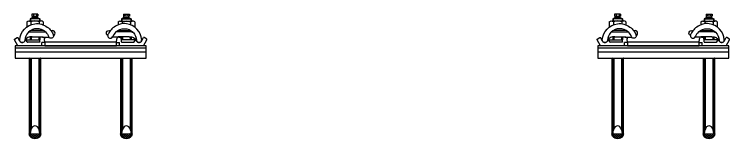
# Model space of a CAD drawing. Header units: metres. Extents: x -1 to 17, y -1 to 366.
# Drawn here: x -0.167 to 1.632, y 94.757 to 95.07 of the extents above; entities that cross this region are included whole.
import ezdxf

# ---------------------------------------------------------------- set-up
doc = ezdxf.new("R2010")
doc.units = ezdxf.units.M

# ---------------------------------------------------------------- blocks, each defined once
blk = doc.blocks.new('SSB_SSB-BEVESTIGING_REPARATIEPLAAT_2-D')
for p, q in [((-0.1215, 0.062), (-0.127, 0.059)), ((-0.103, 0.059), (-0.127, 0.059)), ((-0.1033, 0.059), (-0.127, 0.059)), ((-0.127, 0.059), (-0.127, 0.0532)), ((-0.1263, 0.0594), (-0.1263, 0.0532)), ((-0.1075, 0.07), (-0.1225, 0.07)), ((-0.1225, 0.07), (-0.1225, 0.0655)), ((-0.1225, 0.0655), (-0.1215, 0.065)), ((-0.1215, 0.062), (-0.1215, 0.065)), ((-0.1215, 0.065), (-0.1085, 0.065)), ((-0.1085, 0.062), (-0.1215, 0.062)), ((-0.1188, 0.07), (-0.1188, 0.065)), ((-0.1112, 0.07), (-0.1112, 0.065)), ((-0.1075, 0.0655), (-0.1085, 0.065)), ((-0.1085, 0.062), (-0.1085, 0.065)), ((-0.1085, 0.062), (-0.103, 0.059)), ((-0.1075, 0.07), (-0.1075, 0.0655)), ((-0.1038, 0.0594), (-0.1038, 0.0532)), ((-0.103, 0.059), (-0.103, 0.0532)), ((0.1085, 0.062), (0.103, 0.059)), ((0.103, 0.059), (0.127, 0.059)), ((0.103, 0.059), (0.103, 0.0532)), ((0.1033, 0.059), (0.127, 0.059)), ((0.1037, 0.0594), (0.1037, 0.0532)), ((0.1075, 0.07), (0.1225, 0.07)), ((0.1075, 0.07), (0.1075, 0.0655)), ((0.1075, 0.0655), (0.1085, 0.065)), ((0.1085, 0.062), (0.1085, 0.065)), ((0.1215, 0.065), (0.1085, 0.065)), ((0.1085, 0.062), (0.1215, 0.062)), ((0.1112, 0.07), (0.1112, 0.065)), ((0.1188, 0.07), (0.1188, 0.065)), ((0.1225, 0.0655), (0.1215, 0.065)), ((0.1215, 0.062), (0.1215, 0.065)), ((0.1215, 0.062), (0.127, 0.059)), ((0.1225, 0.07), (0.1225, 0.0655)), ((0.1262, 0.0594), (0.1262, 0.0532)), ((0.127, 0.059), (0.127, 0.0532)), ((1.3438, 0.062), (1.3383, 0.059)), ((1.3623, 0.059), (1.3383, 0.059)), ((1.362, 0.059), (1.3383, 0.059)), ((1.3383, 0.059), (1.3383, 0.0532)), ((1.339, 0.0594), (1.339, 0.0532)), ((1.3578, 0.07), (1.3428, 0.07)), ((1.3428, 0.07), (1.3428, 0.0655)), ((1.3428, 0.0655), (1.3438, 0.065)), ((1.3438, 0.062), (1.3438, 0.065)), ((1.3438, 0.065), (1.3568, 0.065)), ((1.3568, 0.062), (1.3438, 0.062)), ((1.3465, 0.07), (1.3465, 0.065)), ((1.354, 0.07), (1.354, 0.065)), ((1.3578, 0.0655), (1.3568, 0.065)), ((1.3568, 0.062), (1.3568, 0.065)), ((1.3568, 0.062), (1.3623, 0.059)), ((1.3578, 0.07), (1.3578, 0.0655)), ((1.3615, 0.0594), (1.3615, 0.0532)), ((1.3623, 0.059), (1.3623, 0.0532)), ((1.5738, 0.062), (1.5683, 0.059)), ((1.5683, 0.059), (1.5923, 0.059)), ((1.5683, 0.059), (1.5683, 0.0532)), ((1.5686, 0.059), (1.5923, 0.059)), ((1.569, 0.0594), (1.569, 0.0532)), ((1.5728, 0.07), (1.5878, 0.07)), ((1.5728, 0.07), (1.5728, 0.0655)), ((1.5728, 0.0655), (1.5738, 0.065)), ((1.5738, 0.062), (1.5738, 0.065)), ((1.5868, 0.065), (1.5738, 0.065)), ((1.5738, 0.062), (1.5868, 0.062)), ((1.5765, 0.07), (1.5765, 0.065)), ((1.584, 0.07), (1.584, 0.065)), ((1.5878, 0.0655), (1.5868, 0.065)), ((1.5868, 0.062), (1.5868, 0.065)), ((1.5868, 0.062), (1.5923, 0.059)), ((1.5878, 0.07), (1.5878, 0.0655)), ((1.5915, 0.0594), (1.5915, 0.0532)), ((1.5923, 0.059), (1.5923, 0.0532)), ((-0.1358, 0.0514), (-0.133, 0.0529)), ((-0.1358, 0.0514), (-0.1358, 0.0379)), ((-0.0994, 0.0532), (-0.1306, 0.0532)), ((-0.1254, 0.0514), (-0.1254, 0.0438)), ((-0.1046, 0.0514), (-0.1046, 0.0464)), ((-0.0942, 0.0514), (-0.097, 0.0529)), ((-0.0942, 0.0514), (-0.0942, 0.0437)), ((0.0942, 0.0514), (0.097, 0.0529)), ((0.0942, 0.0514), (0.0942, 0.0437)), ((0.0994, 0.0532), (0.1306, 0.0532)), ((0.1046, 0.0514), (0.1046, 0.0464)), ((0.1254, 0.0514), (0.1254, 0.0438)), ((0.1358, 0.0514), (0.133, 0.0529)), ((0.1358, 0.0514), (0.1358, 0.0379)), ((1.3295, 0.0514), (1.3323, 0.0529)), ((1.3295, 0.0514), (1.3295, 0.0379)), ((1.3659, 0.0532), (1.3347, 0.0532)), ((1.3399, 0.0514), (1.3399, 0.0438)), ((1.3607, 0.0514), (1.3607, 0.0464)), ((1.3711, 0.0514), (1.3683, 0.0529)), ((1.3711, 0.0514), (1.3711, 0.0437)), ((1.5595, 0.0514), (1.5623, 0.0529)), ((1.5595, 0.0514), (1.5595, 0.0437)), ((1.5647, 0.0532), (1.5959, 0.0532)), ((1.5699, 0.0514), (1.5699, 0.0464)), ((1.5907, 0.0514), (1.5907, 0.0438)), ((1.6011, 0.0514), (1.5983, 0.0529)), ((1.6011, 0.0514), (1.6011, 0.0379)), ((-0.1281, 0.0256), (-0.0884, 0.0256)), ((-0.094, 0.0297), (-0.1251, 0.0297)), ((-0.0742, 0.0284), (-0.0734, 0.0287)), ((0.0742, 0.0284), (0.0734, 0.0287)), ((0.1281, 0.0256), (0.0884, 0.0256)), ((0.094, 0.0297), (0.1251, 0.0297)), ((1.3372, 0.0256), (1.3769, 0.0256)), ((1.3713, 0.0297), (1.3401, 0.0297)), ((1.3911, 0.0284), (1.3918, 0.0287)), ((1.5395, 0.0284), (1.5387, 0.0287)), ((1.5933, 0.0256), (1.5537, 0.0256)), ((1.5593, 0.0297), (1.5904, 0.0297)), ((-0.1578, -0.009), (-0.1667, 0.0063)), ((-0.1663, 0.0077), (-0.1595, 0.0119)), ((-0.1529, 0.0025), (-0.1581, 0.0115)), ((-0.1408, 0.0025), (-0.1389, 0.0058)), ((-0.1385, 0.006), (-0.1032, 0.006)), ((-0.1346, 0.0005), (-0.1378, 0.006)), ((-0.1037, 0), (-0.1337, 0)), ((-0.127, 0.0137), (-0.127, 0.006)), ((-0.1245, 0.0138), (-0.1245, 0.006)), ((-0.1055, 0.0136), (-0.1055, 0.006)), ((-0.103, 0.0135), (-0.103, 0.006)), ((-0.1027, 0.0009), (-0.1018, 0.0122)), ((-0.0956, 0.013), (-0.1008, 0.013)), ((-0.09, -0.001), (-0.0907, 0.0083)), ((0.09, -0.001), (0.0907, 0.0083)), ((0.0956, 0.013), (0.1008, 0.013)), ((0.1027, 0.0009), (0.1018, 0.0122)), ((0.103, 0.0135), (0.103, 0.006)), ((0.1385, 0.006), (0.1032, 0.006)), ((0.1037, 0), (0.1337, 0)), ((0.1055, 0.0136), (0.1055, 0.006)), ((0.1245, 0.0138), (0.1245, 0.006)), ((0.127, 0.0137), (0.127, 0.006)), ((0.1346, 0.0005), (0.1378, 0.006)), ((0.1408, 0.0025), (0.1389, 0.0058)), ((0.1529, 0.0025), (0.1581, 0.0115)), ((0.1578, -0.009), (0.1667, 0.0063)), ((0.1663, 0.0077), (0.1595, 0.0119)), ((1.3075, -0.009), (1.2986, 0.0063)), ((1.299, 0.0077), (1.3058, 0.0119)), ((1.3124, 0.0025), (1.3072, 0.0115)), ((1.3245, 0.0025), (1.3263, 0.0058)), ((1.3268, 0.006), (1.3621, 0.006)), ((1.3307, 0.0005), (1.3275, 0.006)), ((1.3616, 0), (1.3316, 0)), ((1.3383, 0.0137), (1.3383, 0.006)), ((1.3408, 0.0138), (1.3408, 0.006)), ((1.3598, 0.0136), (1.3598, 0.006)), ((1.3623, 0.0135), (1.3623, 0.006)), ((1.3626, 0.0009), (1.3635, 0.0122)), ((1.3696, 0.013), (1.3645, 0.013)), ((1.3753, -0.001), (1.3746, 0.0083)), ((1.5553, -0.001), (1.556, 0.0083)), ((1.5609, 0.013), (1.5661, 0.013)), ((1.568, 0.0009), (1.5671, 0.0122)), ((1.5683, 0.0135), (1.5683, 0.006)), ((1.6038, 0.006), (1.5685, 0.006)), ((1.569, 0), (1.599, 0)), ((1.5708, 0.0136), (1.5708, 0.006)), ((1.5898, 0.0138), (1.5898, 0.006)), ((1.5923, 0.0137), (1.5923, 0.006)), ((1.5999, 0.0005), (1.603, 0.006)), ((1.6061, 0.0025), (1.6042, 0.0058)), ((1.6182, 0.0025), (1.6234, 0.0115)), ((1.6231, -0.009), (1.6319, 0.0063)), ((1.6316, 0.0077), (1.6248, 0.0119)), ((-0.165, -0.009), (-0.165, -0.04)), ((0.165, -0.009), (-0.165, -0.009)), ((0.165, -0.015), (-0.165, -0.015)), ((-0.0973, -0.009), (-0.0973, -0.001)), ((-0.09, -0.001), (-0.0973, -0.001)), ((0.09, -0.001), (0.0973, -0.001)), ((0.0973, -0.009), (0.0973, -0.001)), ((0.165, -0.04), (0.165, -0.009)), ((1.3003, -0.009), (1.3003, -0.04)), ((1.6303, -0.009), (1.3003, -0.009)), ((1.6303, -0.015), (1.3003, -0.015)), ((1.368, -0.009), (1.368, -0.001)), ((1.3753, -0.001), (1.368, -0.001)), ((1.5553, -0.001), (1.5626, -0.001)), ((1.5626, -0.009), (1.5626, -0.001)), ((1.6303, -0.04), (1.6303, -0.009)), ((0.165, -0.025), (-0.165, -0.025)), ((1.6303, -0.025), (1.3003, -0.025)), ((-0.165, -0.04), (0.165, -0.04)), ((-0.1295, -0.04), (-0.1295, -0.23)), ((-0.1295, -0.0405), (-0.129, -0.04)), ((-0.1295, -0.0461), (-0.127, -0.0436)), ((-0.127, -0.0479), (-0.1295, -0.0454)), ((-0.1295, -0.0518), (-0.127, -0.0493)), ((-0.127, -0.0535), (-0.1295, -0.051)), ((-0.127, -0.0422), (-0.1292, -0.04)), ((-0.127, -0.04), (-0.127, -0.23)), ((-0.1245, -0.04), (-0.1245, -0.2178)), ((-0.1055, -0.04), (-0.1055, -0.2178)), ((-0.103, -0.04), (-0.103, -0.23)), ((-0.103, -0.04), (-0.103, -0.23)), ((-0.103, -0.0422), (-0.1008, -0.04)), ((-0.1005, -0.0461), (-0.103, -0.0436)), ((-0.103, -0.0479), (-0.1005, -0.0454)), ((-0.1005, -0.0518), (-0.103, -0.0493)), ((-0.103, -0.0536), (-0.1005, -0.0511)), ((-0.1005, -0.0404), (-0.1009, -0.04)), ((-0.1005, -0.23), (-0.1005, -0.04)), ((0.1005, -0.04), (0.1005, -0.23)), ((0.1005, -0.0405), (0.101, -0.04)), ((0.1005, -0.0461), (0.103, -0.0436)), ((0.103, -0.0479), (0.1005, -0.0454)), ((0.1005, -0.0518), (0.103, -0.0493)), ((0.103, -0.0535), (0.1005, -0.051)), ((0.103, -0.0422), (0.1008, -0.04)), ((0.103, -0.04), (0.103, -0.23)), ((0.1055, -0.04), (0.1055, -0.2178)), ((0.1245, -0.04), (0.1245, -0.2178)), ((0.127, -0.04), (0.127, -0.23)), ((0.127, -0.04), (0.127, -0.23)), ((0.127, -0.0422), (0.1292, -0.04)), ((0.1295, -0.0461), (0.127, -0.0436)), ((0.127, -0.0479), (0.1295, -0.0454)), ((0.1295, -0.0518), (0.127, -0.0493)), ((0.127, -0.0536), (0.1295, -0.0511)), ((0.1295, -0.0404), (0.1291, -0.04)), ((0.1295, -0.23), (0.1295, -0.04)), ((1.3003, -0.04), (1.6303, -0.04)), ((1.3358, -0.04), (1.3358, -0.23)), ((1.3358, -0.0405), (1.3362, -0.04)), ((1.3358, -0.0461), (1.3383, -0.0436)), ((1.3383, -0.0479), (1.3358, -0.0454)), ((1.3358, -0.0518), (1.3383, -0.0493)), ((1.3383, -0.0535), (1.3358, -0.051)), ((1.3383, -0.0422), (1.3361, -0.04)), ((1.3383, -0.04), (1.3383, -0.23)), ((1.3408, -0.04), (1.3408, -0.2178)), ((1.3598, -0.04), (1.3598, -0.2178)), ((1.3623, -0.04), (1.3623, -0.23)), ((1.3623, -0.04), (1.3623, -0.23)), ((1.3623, -0.0422), (1.3645, -0.04)), ((1.3648, -0.0461), (1.3623, -0.0436)), ((1.3623, -0.0479), (1.3648, -0.0454)), ((1.3648, -0.0518), (1.3623, -0.0493)), ((1.3623, -0.0536), (1.3648, -0.0511)), ((1.3648, -0.0404), (1.3643, -0.04)), ((1.3648, -0.23), (1.3648, -0.04)), ((1.5658, -0.04), (1.5658, -0.23)), ((1.5658, -0.0405), (1.5662, -0.04)), ((1.5658, -0.0461), (1.5683, -0.0436)), ((1.5683, -0.0479), (1.5658, -0.0454)), ((1.5658, -0.0518), (1.5683, -0.0493)), ((1.5683, -0.0535), (1.5658, -0.051)), ((1.5683, -0.0422), (1.5661, -0.04)), ((1.5683, -0.04), (1.5683, -0.23)), ((1.5708, -0.04), (1.5708, -0.2178)), ((1.5898, -0.04), (1.5898, -0.2178)), ((1.5923, -0.04), (1.5923, -0.23)), ((1.5923, -0.04), (1.5923, -0.23)), ((1.5923, -0.0422), (1.5945, -0.04)), ((1.5948, -0.0461), (1.5923, -0.0436)), ((1.5923, -0.0479), (1.5948, -0.0454)), ((1.5948, -0.0518), (1.5923, -0.0493)), ((1.5923, -0.0536), (1.5948, -0.0511)), ((1.5948, -0.0404), (1.5943, -0.04)), ((1.5948, -0.23), (1.5948, -0.04)), ((-0.1295, -0.0574), (-0.127, -0.0549)), ((-0.127, -0.0592), (-0.1295, -0.0567)), ((-0.1295, -0.0631), (-0.127, -0.0606)), ((-0.127, -0.0649), (-0.1295, -0.0624)), ((-0.1295, -0.0687), (-0.127, -0.0662)), ((-0.127, -0.0705), (-0.1295, -0.068)), ((-0.1295, -0.0744), (-0.127, -0.0719)), ((-0.1005, -0.0574), (-0.103, -0.0549)), ((-0.103, -0.0592), (-0.1005, -0.0567)), ((-0.1005, -0.0631), (-0.103, -0.0606)), ((-0.103, -0.0649), (-0.1005, -0.0624)), ((-0.1005, -0.0687), (-0.103, -0.0662)), ((-0.103, -0.0705), (-0.1005, -0.068)), ((-0.1005, -0.0744), (-0.103, -0.0719)), ((0.1005, -0.0574), (0.103, -0.0549)), ((0.103, -0.0592), (0.1005, -0.0567)), ((0.1005, -0.0631), (0.103, -0.0606)), ((0.103, -0.0649), (0.1005, -0.0624)), ((0.1005, -0.0687), (0.103, -0.0662)), ((0.103, -0.0705), (0.1005, -0.068)), ((0.1005, -0.0744), (0.103, -0.0719)), ((0.1295, -0.0574), (0.127, -0.0549)), ((0.127, -0.0592), (0.1295, -0.0567)), ((0.1295, -0.0631), (0.127, -0.0606)), ((0.127, -0.0649), (0.1295, -0.0624)), ((0.1295, -0.0687), (0.127, -0.0662)), ((0.127, -0.0705), (0.1295, -0.068)), ((0.1295, -0.0744), (0.127, -0.0719)), ((1.3358, -0.0574), (1.3383, -0.0549)), ((1.3383, -0.0592), (1.3358, -0.0567)), ((1.3358, -0.0631), (1.3383, -0.0606)), ((1.3383, -0.0649), (1.3358, -0.0624)), ((1.3358, -0.0687), (1.3383, -0.0662)), ((1.3383, -0.0705), (1.3358, -0.068)), ((1.3358, -0.0744), (1.3383, -0.0719)), ((1.3648, -0.0574), (1.3623, -0.0549)), ((1.3623, -0.0592), (1.3648, -0.0567)), ((1.3648, -0.0631), (1.3623, -0.0606)), ((1.3623, -0.0649), (1.3648, -0.0624)), ((1.3648, -0.0687), (1.3623, -0.0662)), ((1.3623, -0.0705), (1.3648, -0.068)), ((1.3648, -0.0744), (1.3623, -0.0719)), ((1.5658, -0.0574), (1.5683, -0.0549)), ((1.5683, -0.0592), (1.5658, -0.0567)), ((1.5658, -0.0631), (1.5683, -0.0606)), ((1.5683, -0.0649), (1.5658, -0.0624)), ((1.5658, -0.0687), (1.5683, -0.0662)), ((1.5683, -0.0705), (1.5658, -0.068)), ((1.5658, -0.0744), (1.5683, -0.0719)), ((1.5948, -0.0574), (1.5923, -0.0549)), ((1.5923, -0.0592), (1.5948, -0.0567)), ((1.5948, -0.0631), (1.5923, -0.0606)), ((1.5923, -0.0649), (1.5948, -0.0624)), ((1.5948, -0.0687), (1.5923, -0.0662)), ((1.5923, -0.0705), (1.5948, -0.068)), ((1.5948, -0.0744), (1.5923, -0.0719)), ((-0.127, -0.0762), (-0.1295, -0.0737)), ((-0.1295, -0.0801), (-0.127, -0.0776)), ((-0.127, -0.0818), (-0.1295, -0.0793)), ((-0.1295, -0.0857), (-0.127, -0.0832)), ((-0.127, -0.0875), (-0.1295, -0.085)), ((-0.1295, -0.0914), (-0.127, -0.0889)), ((-0.103, -0.0762), (-0.1005, -0.0737)), ((-0.1005, -0.08), (-0.103, -0.0775)), ((-0.103, -0.0818), (-0.1005, -0.0793)), ((-0.1005, -0.0857), (-0.103, -0.0832)), ((-0.103, -0.0875), (-0.1005, -0.085)), ((-0.1005, -0.0914), (-0.103, -0.0889)), ((0.103, -0.0762), (0.1005, -0.0737)), ((0.1005, -0.0801), (0.103, -0.0776)), ((0.103, -0.0818), (0.1005, -0.0793)), ((0.1005, -0.0857), (0.103, -0.0832)), ((0.103, -0.0875), (0.1005, -0.085)), ((0.1005, -0.0914), (0.103, -0.0889)), ((0.127, -0.0762), (0.1295, -0.0737)), ((0.1295, -0.08), (0.127, -0.0775)), ((0.127, -0.0818), (0.1295, -0.0793)), ((0.1295, -0.0857), (0.127, -0.0832)), ((0.127, -0.0875), (0.1295, -0.085)), ((0.1295, -0.0914), (0.127, -0.0889)), ((1.3383, -0.0762), (1.3358, -0.0737)), ((1.3358, -0.0801), (1.3383, -0.0776)), ((1.3383, -0.0818), (1.3358, -0.0793)), ((1.3358, -0.0857), (1.3383, -0.0832)), ((1.3383, -0.0875), (1.3358, -0.085)), ((1.3358, -0.0914), (1.3383, -0.0889)), ((1.3623, -0.0762), (1.3648, -0.0737)), ((1.3648, -0.08), (1.3623, -0.0775)), ((1.3623, -0.0818), (1.3648, -0.0793)), ((1.3648, -0.0857), (1.3623, -0.0832)), ((1.3623, -0.0875), (1.3648, -0.085)), ((1.3648, -0.0914), (1.3623, -0.0889)), ((1.5683, -0.0762), (1.5658, -0.0737)), ((1.5658, -0.0801), (1.5683, -0.0776)), ((1.5683, -0.0818), (1.5658, -0.0793)), ((1.5658, -0.0857), (1.5683, -0.0832)), ((1.5683, -0.0875), (1.5658, -0.085)), ((1.5658, -0.0914), (1.5683, -0.0889)), ((1.5923, -0.0762), (1.5948, -0.0737)), ((1.5948, -0.08), (1.5923, -0.0775)), ((1.5923, -0.0818), (1.5948, -0.0793)), ((1.5948, -0.0857), (1.5923, -0.0832)), ((1.5923, -0.0875), (1.5948, -0.085)), ((1.5948, -0.0914), (1.5923, -0.0889)), ((-0.127, -0.0931), (-0.1295, -0.0906)), ((-0.1295, -0.097), (-0.127, -0.0945)), ((-0.127, -0.0988), (-0.1295, -0.0963)), ((-0.1295, -0.1027), (-0.127, -0.1002)), ((-0.127, -0.1044), (-0.1295, -0.1019)), ((-0.1295, -0.1083), (-0.127, -0.1058)), ((-0.127, -0.1101), (-0.1295, -0.1076)), ((-0.103, -0.0932), (-0.1005, -0.0907)), ((-0.1005, -0.097), (-0.103, -0.0945)), ((-0.103, -0.0988), (-0.1005, -0.0963)), ((-0.1005, -0.1027), (-0.103, -0.1002)), ((-0.103, -0.1045), (-0.1005, -0.102)), ((-0.1005, -0.1083), (-0.103, -0.1058)), ((-0.103, -0.1101), (-0.1005, -0.1076)), ((0.103, -0.0931), (0.1005, -0.0906)), ((0.1005, -0.097), (0.103, -0.0945)), ((0.103, -0.0988), (0.1005, -0.0963)), ((0.1005, -0.1027), (0.103, -0.1002)), ((0.103, -0.1044), (0.1005, -0.1019)), ((0.1005, -0.1083), (0.103, -0.1058)), ((0.103, -0.1101), (0.1005, -0.1076)), ((0.127, -0.0932), (0.1295, -0.0907)), ((0.1295, -0.097), (0.127, -0.0945)), ((0.127, -0.0988), (0.1295, -0.0963)), ((0.1295, -0.1027), (0.127, -0.1002)), ((0.127, -0.1045), (0.1295, -0.102)), ((0.1295, -0.1083), (0.127, -0.1058)), ((0.127, -0.1101), (0.1295, -0.1076)), ((1.3383, -0.0931), (1.3358, -0.0906)), ((1.3358, -0.097), (1.3383, -0.0945)), ((1.3383, -0.0988), (1.3358, -0.0963)), ((1.3358, -0.1027), (1.3383, -0.1002)), ((1.3383, -0.1044), (1.3358, -0.1019)), ((1.3358, -0.1083), (1.3383, -0.1058)), ((1.3383, -0.1101), (1.3358, -0.1076)), ((1.3623, -0.0932), (1.3648, -0.0907)), ((1.3648, -0.097), (1.3623, -0.0945)), ((1.3623, -0.0988), (1.3648, -0.0963)), ((1.3648, -0.1027), (1.3623, -0.1002)), ((1.3623, -0.1045), (1.3648, -0.102)), ((1.3648, -0.1083), (1.3623, -0.1058)), ((1.3623, -0.1101), (1.3648, -0.1076)), ((1.5683, -0.0931), (1.5658, -0.0906)), ((1.5658, -0.097), (1.5683, -0.0945)), ((1.5683, -0.0988), (1.5658, -0.0963)), ((1.5658, -0.1027), (1.5683, -0.1002)), ((1.5683, -0.1044), (1.5658, -0.1019)), ((1.5658, -0.1083), (1.5683, -0.1058)), ((1.5683, -0.1101), (1.5658, -0.1076)), ((1.5923, -0.0932), (1.5948, -0.0907)), ((1.5948, -0.097), (1.5923, -0.0945)), ((1.5923, -0.0988), (1.5948, -0.0963)), ((1.5948, -0.1027), (1.5923, -0.1002)), ((1.5923, -0.1045), (1.5948, -0.102)), ((1.5948, -0.1083), (1.5923, -0.1058)), ((1.5923, -0.1101), (1.5948, -0.1076)), ((-0.1295, -0.114), (-0.127, -0.1115)), ((-0.127, -0.1158), (-0.1295, -0.1133)), ((-0.1295, -0.1197), (-0.127, -0.1172)), ((-0.127, -0.1214), (-0.1295, -0.1189)), ((-0.1295, -0.1253), (-0.127, -0.1228)), ((-0.127, -0.1271), (-0.1295, -0.1246)), ((-0.1005, -0.114), (-0.103, -0.1115)), ((-0.103, -0.1158), (-0.1005, -0.1133)), ((-0.1005, -0.1196), (-0.103, -0.1171)), ((-0.103, -0.1214), (-0.1005, -0.1189)), ((-0.1005, -0.1253), (-0.103, -0.1228)), ((-0.103, -0.1271), (-0.1005, -0.1246)), ((0.1005, -0.114), (0.103, -0.1115)), ((0.103, -0.1158), (0.1005, -0.1133)), ((0.1005, -0.1197), (0.103, -0.1172)), ((0.103, -0.1214), (0.1005, -0.1189)), ((0.1005, -0.1253), (0.103, -0.1228)), ((0.103, -0.1271), (0.1005, -0.1246)), ((0.1295, -0.114), (0.127, -0.1115)), ((0.127, -0.1158), (0.1295, -0.1133)), ((0.1295, -0.1196), (0.127, -0.1171)), ((0.127, -0.1214), (0.1295, -0.1189)), ((0.1295, -0.1253), (0.127, -0.1228)), ((0.127, -0.1271), (0.1295, -0.1246)), ((1.3358, -0.114), (1.3383, -0.1115)), ((1.3383, -0.1158), (1.3358, -0.1133)), ((1.3358, -0.1197), (1.3383, -0.1172)), ((1.3383, -0.1214), (1.3358, -0.1189)), ((1.3358, -0.1253), (1.3383, -0.1228)), ((1.3383, -0.1271), (1.3358, -0.1246)), ((1.3648, -0.114), (1.3623, -0.1115)), ((1.3623, -0.1158), (1.3648, -0.1133)), ((1.3648, -0.1196), (1.3623, -0.1171)), ((1.3623, -0.1214), (1.3648, -0.1189)), ((1.3648, -0.1253), (1.3623, -0.1228)), ((1.3623, -0.1271), (1.3648, -0.1246)), ((1.5658, -0.114), (1.5683, -0.1115)), ((1.5683, -0.1158), (1.5658, -0.1133)), ((1.5658, -0.1197), (1.5683, -0.1172)), ((1.5683, -0.1214), (1.5658, -0.1189)), ((1.5658, -0.1253), (1.5683, -0.1228)), ((1.5683, -0.1271), (1.5658, -0.1246)), ((1.5948, -0.114), (1.5923, -0.1115)), ((1.5923, -0.1158), (1.5948, -0.1133)), ((1.5948, -0.1196), (1.5923, -0.1171)), ((1.5923, -0.1214), (1.5948, -0.1189)), ((1.5948, -0.1253), (1.5923, -0.1228)), ((1.5923, -0.1271), (1.5948, -0.1246)), ((-0.1295, -0.131), (-0.127, -0.1285)), ((-0.127, -0.1327), (-0.1295, -0.1302)), ((-0.1295, -0.1366), (-0.127, -0.1341)), ((-0.127, -0.1384), (-0.1295, -0.1359)), ((-0.1295, -0.1423), (-0.127, -0.1398)), ((-0.127, -0.144), (-0.1295, -0.1415)), ((-0.1005, -0.1309), (-0.103, -0.1284)), ((-0.103, -0.1328), (-0.1005, -0.1303)), ((-0.1005, -0.1366), (-0.103, -0.1341)), ((-0.103, -0.1384), (-0.1005, -0.1359)), ((-0.1005, -0.1423), (-0.103, -0.1398)), ((-0.103, -0.1441), (-0.1005, -0.1416)), ((0.1005, -0.131), (0.103, -0.1285)), ((0.103, -0.1327), (0.1005, -0.1302)), ((0.1005, -0.1366), (0.103, -0.1341)), ((0.103, -0.1384), (0.1005, -0.1359)), ((0.1005, -0.1423), (0.103, -0.1398)), ((0.103, -0.144), (0.1005, -0.1415)), ((0.1295, -0.1309), (0.127, -0.1284)), ((0.127, -0.1328), (0.1295, -0.1303)), ((0.1295, -0.1366), (0.127, -0.1341)), ((0.127, -0.1384), (0.1295, -0.1359)), ((0.1295, -0.1423), (0.127, -0.1398)), ((0.127, -0.1441), (0.1295, -0.1416)), ((1.3358, -0.131), (1.3383, -0.1285)), ((1.3383, -0.1327), (1.3358, -0.1302)), ((1.3358, -0.1366), (1.3383, -0.1341)), ((1.3383, -0.1384), (1.3358, -0.1359)), ((1.3358, -0.1423), (1.3383, -0.1398)), ((1.3383, -0.144), (1.3358, -0.1415)), ((1.3648, -0.1309), (1.3623, -0.1284)), ((1.3623, -0.1328), (1.3648, -0.1303)), ((1.3648, -0.1366), (1.3623, -0.1341)), ((1.3623, -0.1384), (1.3648, -0.1359)), ((1.3648, -0.1423), (1.3623, -0.1398)), ((1.3623, -0.1441), (1.3648, -0.1416)), ((1.5658, -0.131), (1.5683, -0.1285)), ((1.5683, -0.1327), (1.5658, -0.1302)), ((1.5658, -0.1366), (1.5683, -0.1341)), ((1.5683, -0.1384), (1.5658, -0.1359)), ((1.5658, -0.1423), (1.5683, -0.1398)), ((1.5683, -0.144), (1.5658, -0.1415)), ((1.5948, -0.1309), (1.5923, -0.1284)), ((1.5923, -0.1328), (1.5948, -0.1303)), ((1.5948, -0.1366), (1.5923, -0.1341)), ((1.5923, -0.1384), (1.5948, -0.1359)), ((1.5948, -0.1423), (1.5923, -0.1398)), ((1.5923, -0.1441), (1.5948, -0.1416)), ((-0.1295, -0.1479), (-0.127, -0.1454)), ((-0.127, -0.1497), (-0.1295, -0.1472)), ((-0.1295, -0.1536), (-0.127, -0.1511)), ((-0.127, -0.1554), (-0.1295, -0.1529)), ((-0.1295, -0.1593), (-0.127, -0.1568)), ((-0.127, -0.161), (-0.1295, -0.1585)), ((-0.1005, -0.1479), (-0.103, -0.1454)), ((-0.103, -0.1497), (-0.1005, -0.1472)), ((-0.1005, -0.1536), (-0.103, -0.1511)), ((-0.103, -0.1554), (-0.1005, -0.1529)), ((-0.1005, -0.1592), (-0.103, -0.1567)), ((-0.103, -0.161), (-0.1005, -0.1585)), ((0.1005, -0.1479), (0.103, -0.1454)), ((0.103, -0.1497), (0.1005, -0.1472)), ((0.1005, -0.1536), (0.103, -0.1511)), ((0.103, -0.1554), (0.1005, -0.1529)), ((0.1005, -0.1593), (0.103, -0.1568)), ((0.103, -0.161), (0.1005, -0.1585)), ((0.1295, -0.1479), (0.127, -0.1454)), ((0.127, -0.1497), (0.1295, -0.1472)), ((0.1295, -0.1536), (0.127, -0.1511)), ((0.127, -0.1554), (0.1295, -0.1529)), ((0.1295, -0.1592), (0.127, -0.1567)), ((0.127, -0.161), (0.1295, -0.1585)), ((1.3358, -0.1479), (1.3383, -0.1454)), ((1.3383, -0.1497), (1.3358, -0.1472)), ((1.3358, -0.1536), (1.3383, -0.1511)), ((1.3383, -0.1554), (1.3358, -0.1529)), ((1.3358, -0.1593), (1.3383, -0.1568)), ((1.3383, -0.161), (1.3358, -0.1585)), ((1.3648, -0.1479), (1.3623, -0.1454)), ((1.3623, -0.1497), (1.3648, -0.1472)), ((1.3648, -0.1536), (1.3623, -0.1511)), ((1.3623, -0.1554), (1.3648, -0.1529)), ((1.3648, -0.1592), (1.3623, -0.1567)), ((1.3623, -0.161), (1.3648, -0.1585)), ((1.5658, -0.1479), (1.5683, -0.1454)), ((1.5683, -0.1497), (1.5658, -0.1472)), ((1.5658, -0.1536), (1.5683, -0.1511)), ((1.5683, -0.1554), (1.5658, -0.1529)), ((1.5658, -0.1593), (1.5683, -0.1568)), ((1.5683, -0.161), (1.5658, -0.1585)), ((1.5948, -0.1479), (1.5923, -0.1454)), ((1.5923, -0.1497), (1.5948, -0.1472)), ((1.5948, -0.1536), (1.5923, -0.1511)), ((1.5923, -0.1554), (1.5948, -0.1529)), ((1.5948, -0.1592), (1.5923, -0.1567)), ((1.5923, -0.161), (1.5948, -0.1585)), ((-0.1295, -0.1649), (-0.127, -0.1624)), ((-0.127, -0.1667), (-0.1295, -0.1642)), ((-0.1295, -0.1706), (-0.127, -0.1681)), ((-0.127, -0.1723), (-0.1295, -0.1698)), ((-0.1295, -0.1762), (-0.127, -0.1737)), ((-0.127, -0.178), (-0.1295, -0.1755)), ((-0.1295, -0.1819), (-0.127, -0.1794)), ((-0.1005, -0.1649), (-0.103, -0.1624)), ((-0.103, -0.1667), (-0.1005, -0.1642)), ((-0.1005, -0.1705), (-0.103, -0.168)), ((-0.103, -0.1724), (-0.1005, -0.1699)), ((-0.1005, -0.1762), (-0.103, -0.1737)), ((-0.103, -0.178), (-0.1005, -0.1755)), ((-0.1005, -0.1819), (-0.103, -0.1794)), ((0.1005, -0.1649), (0.103, -0.1624)), ((0.103, -0.1667), (0.1005, -0.1642)), ((0.1005, -0.1706), (0.103, -0.1681)), ((0.103, -0.1723), (0.1005, -0.1698)), ((0.1005, -0.1762), (0.103, -0.1737)), ((0.103, -0.178), (0.1005, -0.1755)), ((0.1005, -0.1819), (0.103, -0.1794)), ((0.1295, -0.1649), (0.127, -0.1624)), ((0.127, -0.1667), (0.1295, -0.1642)), ((0.1295, -0.1705), (0.127, -0.168)), ((0.127, -0.1724), (0.1295, -0.1699)), ((0.1295, -0.1762), (0.127, -0.1737)), ((0.127, -0.178), (0.1295, -0.1755)), ((0.1295, -0.1819), (0.127, -0.1794)), ((1.3358, -0.1649), (1.3383, -0.1624)), ((1.3383, -0.1667), (1.3358, -0.1642)), ((1.3358, -0.1706), (1.3383, -0.1681)), ((1.3383, -0.1723), (1.3358, -0.1698)), ((1.3358, -0.1762), (1.3383, -0.1737)), ((1.3383, -0.178), (1.3358, -0.1755)), ((1.3358, -0.1819), (1.3383, -0.1794)), ((1.3648, -0.1649), (1.3623, -0.1624)), ((1.3623, -0.1667), (1.3648, -0.1642)), ((1.3648, -0.1705), (1.3623, -0.168)), ((1.3623, -0.1724), (1.3648, -0.1699)), ((1.3648, -0.1762), (1.3623, -0.1737)), ((1.3623, -0.178), (1.3648, -0.1755)), ((1.3648, -0.1819), (1.3623, -0.1794)), ((1.5658, -0.1649), (1.5683, -0.1624)), ((1.5683, -0.1667), (1.5658, -0.1642)), ((1.5658, -0.1706), (1.5683, -0.1681)), ((1.5683, -0.1723), (1.5658, -0.1698)), ((1.5658, -0.1762), (1.5683, -0.1737)), ((1.5683, -0.178), (1.5658, -0.1755)), ((1.5658, -0.1819), (1.5683, -0.1794)), ((1.5948, -0.1649), (1.5923, -0.1624)), ((1.5923, -0.1667), (1.5948, -0.1642)), ((1.5948, -0.1705), (1.5923, -0.168)), ((1.5923, -0.1724), (1.5948, -0.1699)), ((1.5948, -0.1762), (1.5923, -0.1737)), ((1.5923, -0.178), (1.5948, -0.1755)), ((1.5948, -0.1819), (1.5923, -0.1794)), ((-0.127, -0.1836), (-0.1295, -0.1811)), ((-0.1295, -0.1875), (-0.127, -0.185)), ((-0.127, -0.1893), (-0.1295, -0.1868)), ((-0.1295, -0.1932), (-0.127, -0.1907)), ((-0.127, -0.195), (-0.1295, -0.1925)), ((-0.1295, -0.1989), (-0.127, -0.1964)), ((-0.103, -0.1837), (-0.1005, -0.1812)), ((-0.1005, -0.1875), (-0.103, -0.185)), ((-0.103, -0.1893), (-0.1005, -0.1868)), ((-0.1005, -0.1932), (-0.103, -0.1907)), ((-0.103, -0.195), (-0.1005, -0.1925)), ((-0.1005, -0.1988), (-0.103, -0.1963)), ((0.103, -0.1836), (0.1005, -0.1811)), ((0.1005, -0.1875), (0.103, -0.185)), ((0.103, -0.1893), (0.1005, -0.1868)), ((0.1005, -0.1932), (0.103, -0.1907)), ((0.103, -0.195), (0.1005, -0.1925)), ((0.1005, -0.1989), (0.103, -0.1964)), ((0.127, -0.1837), (0.1295, -0.1812)), ((0.1295, -0.1875), (0.127, -0.185)), ((0.127, -0.1893), (0.1295, -0.1868)), ((0.1295, -0.1932), (0.127, -0.1907)), ((0.127, -0.195), (0.1295, -0.1925)), ((0.1295, -0.1988), (0.127, -0.1963)), ((1.3383, -0.1836), (1.3358, -0.1811)), ((1.3358, -0.1875), (1.3383, -0.185)), ((1.3383, -0.1893), (1.3358, -0.1868)), ((1.3358, -0.1932), (1.3383, -0.1907)), ((1.3383, -0.195), (1.3358, -0.1925)), ((1.3358, -0.1989), (1.3383, -0.1964)), ((1.3623, -0.1837), (1.3648, -0.1812)), ((1.3648, -0.1875), (1.3623, -0.185)), ((1.3623, -0.1893), (1.3648, -0.1868)), ((1.3648, -0.1932), (1.3623, -0.1907)), ((1.3623, -0.195), (1.3648, -0.1925)), ((1.3648, -0.1988), (1.3623, -0.1963)), ((1.5683, -0.1836), (1.5658, -0.1811)), ((1.5658, -0.1875), (1.5683, -0.185)), ((1.5683, -0.1893), (1.5658, -0.1868)), ((1.5658, -0.1932), (1.5683, -0.1907)), ((1.5683, -0.195), (1.5658, -0.1925)), ((1.5658, -0.1989), (1.5683, -0.1964)), ((1.5923, -0.1837), (1.5948, -0.1812)), ((1.5948, -0.1875), (1.5923, -0.185)), ((1.5923, -0.1893), (1.5948, -0.1868)), ((1.5948, -0.1932), (1.5923, -0.1907)), ((1.5923, -0.195), (1.5948, -0.1925)), ((1.5948, -0.1988), (1.5923, -0.1963)), ((-0.127, -0.2006), (-0.1295, -0.1981)), ((-0.1295, -0.2045), (-0.127, -0.202)), ((-0.127, -0.2063), (-0.1295, -0.2038)), ((-0.1295, -0.2102), (-0.127, -0.2077)), ((-0.127, -0.2119), (-0.1295, -0.2094)), ((-0.1295, -0.2158), (-0.127, -0.2133)), ((-0.127, -0.2176), (-0.1295, -0.2151)), ((-0.103, -0.2006), (-0.1005, -0.1981)), ((-0.1005, -0.2045), (-0.103, -0.202)), ((-0.103, -0.2063), (-0.1005, -0.2038)), ((-0.1005, -0.2101), (-0.103, -0.2076)), ((-0.103, -0.212), (-0.1005, -0.2095)), ((-0.1005, -0.2158), (-0.103, -0.2133)), ((-0.103, -0.2176), (-0.1005, -0.2151)), ((0.103, -0.2006), (0.1005, -0.1981)), ((0.1005, -0.2045), (0.103, -0.202)), ((0.103, -0.2063), (0.1005, -0.2038)), ((0.1005, -0.2102), (0.103, -0.2077)), ((0.103, -0.2119), (0.1005, -0.2094)), ((0.1005, -0.2158), (0.103, -0.2133)), ((0.103, -0.2176), (0.1005, -0.2151)), ((0.127, -0.2006), (0.1295, -0.1981)), ((0.1295, -0.2045), (0.127, -0.202)), ((0.127, -0.2063), (0.1295, -0.2038)), ((0.1295, -0.2101), (0.127, -0.2076)), ((0.127, -0.212), (0.1295, -0.2095)), ((0.1295, -0.2158), (0.127, -0.2133)), ((0.127, -0.2176), (0.1295, -0.2151)), ((1.3383, -0.2006), (1.3358, -0.1981)), ((1.3358, -0.2045), (1.3383, -0.202)), ((1.3383, -0.2063), (1.3358, -0.2038)), ((1.3358, -0.2102), (1.3383, -0.2077)), ((1.3383, -0.2119), (1.3358, -0.2094)), ((1.3358, -0.2158), (1.3383, -0.2133)), ((1.3383, -0.2176), (1.3358, -0.2151)), ((1.3623, -0.2006), (1.3648, -0.1981)), ((1.3648, -0.2045), (1.3623, -0.202)), ((1.3623, -0.2063), (1.3648, -0.2038)), ((1.3648, -0.2101), (1.3623, -0.2076)), ((1.3623, -0.212), (1.3648, -0.2095)), ((1.3648, -0.2158), (1.3623, -0.2133)), ((1.3623, -0.2176), (1.3648, -0.2151)), ((1.5683, -0.2006), (1.5658, -0.1981)), ((1.5658, -0.2045), (1.5683, -0.202)), ((1.5683, -0.2063), (1.5658, -0.2038)), ((1.5658, -0.2102), (1.5683, -0.2077)), ((1.5683, -0.2119), (1.5658, -0.2094)), ((1.5658, -0.2158), (1.5683, -0.2133)), ((1.5683, -0.2176), (1.5658, -0.2151)), ((1.5923, -0.2006), (1.5948, -0.1981)), ((1.5948, -0.2045), (1.5923, -0.202)), ((1.5923, -0.2063), (1.5948, -0.2038)), ((1.5948, -0.2101), (1.5923, -0.2076)), ((1.5923, -0.212), (1.5948, -0.2095)), ((1.5948, -0.2158), (1.5923, -0.2133)), ((1.5923, -0.2176), (1.5948, -0.2151)), ((-0.1295, -0.2215), (-0.127, -0.219)), ((-0.127, -0.2232), (-0.1295, -0.2207)), ((-0.1295, -0.2271), (-0.127, -0.2246)), ((-0.127, -0.2289), (-0.1295, -0.2264)), ((-0.1197, -0.2418), (-0.1293, -0.2323)), ((-0.1292, -0.2325), (-0.1267, -0.23)), ((-0.1275, -0.2364), (-0.121, -0.23)), ((-0.127, -0.23), (-0.103, -0.23)), ((-0.1135, -0.2424), (-0.1259, -0.23)), ((-0.1247, -0.2393), (-0.1154, -0.23)), ((-0.1211, -0.2413), (-0.1097, -0.23)), ((-0.1089, -0.2413), (-0.1202, -0.23)), ((-0.1165, -0.2424), (-0.1041, -0.23)), ((-0.1053, -0.2393), (-0.1146, -0.23)), ((-0.1102, -0.2418), (-0.1008, -0.2323)), ((-0.1025, -0.2364), (-0.1089, -0.23)), ((-0.1008, -0.2325), (-0.1033, -0.23)), ((-0.1005, -0.2215), (-0.103, -0.219)), ((-0.103, -0.2233), (-0.1005, -0.2208)), ((-0.1005, -0.2271), (-0.103, -0.2246)), ((-0.103, -0.2289), (-0.1005, -0.2264)), ((0.1005, -0.2215), (0.103, -0.219)), ((0.103, -0.2232), (0.1005, -0.2207)), ((0.1005, -0.2271), (0.103, -0.2246)), ((0.103, -0.2289), (0.1005, -0.2264)), ((0.1103, -0.2418), (0.1007, -0.2323)), ((0.1008, -0.2325), (0.1033, -0.23)), ((0.1025, -0.2364), (0.109, -0.23)), ((0.103, -0.23), (0.127, -0.23)), ((0.1165, -0.2424), (0.1041, -0.23)), ((0.1053, -0.2393), (0.1146, -0.23)), ((0.1089, -0.2413), (0.1203, -0.23)), ((0.1211, -0.2413), (0.1098, -0.23)), ((0.1135, -0.2424), (0.1259, -0.23)), ((0.1247, -0.2393), (0.1154, -0.23)), ((0.1198, -0.2418), (0.1292, -0.2323)), ((0.1275, -0.2364), (0.1211, -0.23)), ((0.1292, -0.2325), (0.1267, -0.23)), ((0.1295, -0.2215), (0.127, -0.219)), ((0.127, -0.2233), (0.1295, -0.2208)), ((0.1295, -0.2271), (0.127, -0.2246)), ((0.127, -0.2289), (0.1295, -0.2264)), ((1.3358, -0.2215), (1.3383, -0.219)), ((1.3383, -0.2232), (1.3358, -0.2207)), ((1.3358, -0.2271), (1.3383, -0.2246)), ((1.3383, -0.2289), (1.3358, -0.2264)), ((1.3455, -0.2418), (1.336, -0.2323)), ((1.3361, -0.2325), (1.3386, -0.23)), ((1.3378, -0.2364), (1.3442, -0.23)), ((1.3383, -0.23), (1.3623, -0.23)), ((1.3518, -0.2424), (1.3394, -0.23)), ((1.3406, -0.2393), (1.3499, -0.23)), ((1.3442, -0.2413), (1.3555, -0.23)), ((1.3564, -0.2413), (1.345, -0.23)), ((1.3488, -0.2424), (1.3612, -0.23)), ((1.36, -0.2393), (1.3507, -0.23)), ((1.3551, -0.2418), (1.3645, -0.2323)), ((1.3627, -0.2364), (1.3564, -0.23)), ((1.3645, -0.2325), (1.362, -0.23)), ((1.3648, -0.2215), (1.3623, -0.219)), ((1.3623, -0.2233), (1.3648, -0.2208)), ((1.3648, -0.2271), (1.3623, -0.2246)), ((1.3623, -0.2289), (1.3648, -0.2264)), ((1.5658, -0.2215), (1.5683, -0.219)), ((1.5683, -0.2232), (1.5658, -0.2207)), ((1.5658, -0.2271), (1.5683, -0.2246)), ((1.5683, -0.2289), (1.5658, -0.2264)), ((1.5755, -0.2418), (1.566, -0.2323)), ((1.5661, -0.2325), (1.5686, -0.23)), ((1.5678, -0.2364), (1.5742, -0.23)), ((1.5683, -0.23), (1.5923, -0.23)), ((1.5818, -0.2424), (1.5694, -0.23)), ((1.5706, -0.2393), (1.5799, -0.23)), ((1.5742, -0.2413), (1.5855, -0.23)), ((1.5864, -0.2413), (1.575, -0.23)), ((1.5788, -0.2424), (1.5912, -0.23)), ((1.59, -0.2393), (1.5807, -0.23)), ((1.5851, -0.2418), (1.5945, -0.2323)), ((1.5927, -0.2364), (1.5864, -0.23)), ((1.5945, -0.2325), (1.592, -0.23)), ((1.5948, -0.2215), (1.5923, -0.219)), ((1.5923, -0.2233), (1.5948, -0.2208)), ((1.5948, -0.2271), (1.5923, -0.2246)), ((1.5923, -0.2289), (1.5948, -0.2264))]:
    blk.add_line(p, q)
at = {"flags": 128}
for points in [[(-0.1534, 0.0062, -0.343321), (-0.1156, 0.0465, -0.187344), (-0.0839, 0.038)], [(0.1534, 0.0062, 0.343321), (0.1156, 0.0465, 0.187344), (0.0839, 0.038)], [(1.3119, 0.0062, -0.343321), (1.3497, 0.0465, -0.187344), (1.3814, 0.038)], [(1.6187, 0.0062, 0.343321), (1.5809, 0.0465, 0.187344), (1.5492, 0.038)]]:
    blk.add_lwpolyline(points, format="xyb", dxfattribs=at)
for points in [[(-0.1306, 0.0257), (-0.09, 0.0257), (-0.09, 0.027)], [(0.1306, 0.0257), (0.09, 0.0257), (0.09, 0.027)], [(1.3347, 0.0257), (1.3753, 0.0257), (1.3753, 0.027)], [(1.5958, 0.0257), (1.5553, 0.0257), (1.5553, 0.027)]]:
    blk.add_lwpolyline(points, dxfattribs=at)
for points in [[(-0.1027, 0.0009), (-0.1027, 0.0009)], [(-0.1027, 0.0009), (-0.1027, 0.0009)], [(-0.1027, 0.0009), (-0.1027, 0.0009), (-0.1027, 0.0009)], [(-0.09, -0.009), (0.09, -0.009), (0.09, 0), (-0.09, 0)], [(0.1027, 0.0009), (0.1027, 0.0009)], [(0.1027, 0.0009), (0.1027, 0.0009)], [(0.1027, 0.0009), (0.1027, 0.0009), (0.1027, 0.0009)], [(1.3626, 0.0009), (1.3626, 0.0009)], [(1.3626, 0.0009), (1.3626, 0.0009)], [(1.3626, 0.0009), (1.3626, 0.0009), (1.3626, 0.0009)], [(1.3753, -0.009), (1.5553, -0.009), (1.5553, 0), (1.3753, 0)], [(1.568, 0.0009), (1.568, 0.0009)], [(1.568, 0.0009), (1.568, 0.0009)], [(1.568, 0.0009), (1.568, 0.0009), (1.568, 0.0009)]]:
    blk.add_lwpolyline(points, close=True, dxfattribs=at)
at = {"extrusion": (0, 0, -1)}
for centre, radius, start, end in [((0.1306, 0.0448), 0.00846, 73.4434, 127.88), ((0.1107, 0.0014), 0.0454, 126.1972, 143.4882), ((-0.1096, 0.0028), 0.0311, 47.1, 134.8464), ((-0.0994, 0.0448), 0.00846, 73.4434, 127.88), ((-0.115, 0.0221), 0.0312, 70.5282, 109.4718), ((-1.3347, 0.0448), 0.00846, 73.4434, 127.88), ((-1.3546, 0.0014), 0.0454, 126.1972, 143.4882), ((-1.5749, 0.0028), 0.0311, 47.1, 134.8464), ((-1.5647, 0.0448), 0.00846, 73.4434, 127.88), ((-1.5803, 0.0221), 0.0312, 70.5282, 109.4718), ((0.1096, 0.0029), 0.031, 132.9631, 159.3672), ((0.1166, -0.0031), 0.0529, 143.3837, 155.4482), ((-0.071, 0.0226), 0.0065, 297.8501, 111.661), ((-0.0745, 0.0162), 0.0065, 6.2371, 24.9308), ((-0.1237, -0.007), 0.0329, 97.6449, 103.7591), ((-0.1101, 0.0034), 0.0304, 135.0293, 178.2745), ((-1.3557, 0.0029), 0.031, 132.9631, 159.3672), ((-1.3486, -0.0031), 0.0529, 143.3837, 155.4482), ((-1.5363, 0.0226), 0.0065, 297.8501, 111.661), ((-1.5398, 0.0162), 0.0065, 6.2371, 24.9308), ((-1.589, -0.007), 0.0329, 97.6449, 103.7591), ((-1.5754, 0.0034), 0.0304, 135.0293, 178.2745), ((0.1658, 0.0068), 0.001, 330, 58.7245), ((0.159, 0.011), 0.001, 58.7245, 150), ((0.1469, 0.0055), 0.0065, 192.5989, 6.1181), ((0.1385, 0.0055), 0.0005, 30, 90), ((0.1149, -0.4205), 0.4342, 89.0533, 94.0054), ((0.1037, 0.001), 0.001, 186.6492, 270), ((0.1032, 0.007), 0.001, 186.6492, 270), ((0.1008, 0.012), 0.001, 8.7974, 90), ((0.0957, 0.008), 0.005, 90.3519, 176.0562), ((0.0745, 0.0162), 0.0065, 173.7629, 330.796), ((-0.0745, 0.0162), 0.0065, 200.5212, 209.204), ((-0.0845, 0.0386), 0.026, 269.9984, 279.747), ((-0.1247, -0.0039), 0.0178, 81.276, 153.0195), ((-0.1337, 0.001), 0.001, 210, 270), ((-0.1469, 0.006), 0.007, 210, 330), ((-1.2995, 0.0068), 0.001, 330, 58.7245), ((-1.3063, 0.011), 0.001, 58.7245, 150), ((-1.3184, 0.0055), 0.0065, 192.5989, 6.1181), ((-1.3268, 0.0055), 0.0005, 30, 90), ((-1.3504, -0.4205), 0.4342, 89.0533, 94.0054), ((-1.3616, 0.001), 0.001, 186.6492, 270), ((-1.3621, 0.007), 0.001, 186.6492, 270), ((-1.3645, 0.012), 0.001, 8.7974, 90), ((-1.3696, 0.008), 0.005, 90.3519, 176.0562), ((-1.3908, 0.0162), 0.0065, 173.7629, 330.796), ((-1.5398, 0.0162), 0.0065, 200.5212, 209.204), ((-1.5498, 0.0386), 0.026, 269.9984, 279.747), ((-1.59, -0.0039), 0.0178, 81.276, 153.0195), ((-1.599, 0.001), 0.001, 210, 270), ((-1.6121, 0.006), 0.007, 210, 330)]:
    blk.add_arc(centre, radius, start, end, dxfattribs=at)
for centre, radius, start, end in [((-0.115, 0.0221), 0.0312, 70.5282, 109.4718), ((-0.0994, 0.0448), 0.00846, 73.4434, 127.88), ((0.1107, 0.0014), 0.0454, 126.1972, 143.4882), ((0.1306, 0.0448), 0.00846, 73.4434, 127.88), ((1.3503, 0.0221), 0.0312, 70.5282, 109.4718), ((1.3659, 0.0448), 0.00846, 73.4434, 127.88), ((1.576, 0.0014), 0.0454, 126.1972, 143.4882), ((1.5959, 0.0448), 0.00846, 73.4434, 127.88), ((-0.1101, 0.0034), 0.0304, 135.0293, 178.2745), ((-0.1096, 0.0028), 0.0311, 47.1, 134.8464), ((-0.1237, -0.007), 0.0329, 97.6449, 103.7591), ((-0.071, 0.0226), 0.0065, 297.8501, 111.661), ((-0.0745, 0.0162), 0.0065, 6.2371, 24.9308), ((0.1166, -0.0031), 0.0529, 143.3837, 155.4482), ((0.1096, 0.0029), 0.031, 132.9631, 159.3672), ((1.3552, 0.0034), 0.0304, 135.0293, 178.2745), ((1.3557, 0.0028), 0.0311, 47.1, 134.8464), ((1.3416, -0.007), 0.0329, 97.6449, 103.7591), ((1.3942, 0.0226), 0.0065, 297.8501, 111.661), ((1.3908, 0.0162), 0.0065, 6.2371, 24.9308), ((1.5819, -0.0031), 0.0529, 143.3837, 155.4482), ((1.5748, 0.0029), 0.031, 132.9631, 159.3672), ((-0.1469, 0.006), 0.007, 210, 330), ((-0.1247, -0.0039), 0.0178, 81.276, 153.0195), ((-0.1337, 0.001), 0.001, 210, 270), ((-0.0845, 0.0386), 0.026, 269.9984, 279.747), ((-0.0745, 0.0162), 0.0065, 200.5212, 209.204), ((0.0745, 0.0162), 0.0065, 173.7629, 330.796), ((0.1149, -0.4205), 0.4342, 89.0533, 94.0054), ((0.0957, 0.008), 0.005, 90.3519, 176.0562), ((0.1008, 0.012), 0.001, 8.7974, 90), ((0.1032, 0.007), 0.001, 186.6492, 270), ((0.1037, 0.001), 0.001, 186.6492, 270), ((0.1385, 0.0055), 0.0005, 30, 90), ((0.1469, 0.0055), 0.0065, 192.5989, 6.1181), ((0.159, 0.011), 0.001, 58.7245, 150), ((0.1658, 0.0068), 0.001, 330, 58.7245), ((1.3184, 0.006), 0.007, 210, 330), ((1.3405, -0.0039), 0.0178, 81.276, 153.0195), ((1.3316, 0.001), 0.001, 210, 270), ((1.3807, 0.0386), 0.026, 269.9984, 279.747), ((1.3908, 0.0162), 0.0065, 200.5212, 209.204), ((1.5398, 0.0162), 0.0065, 173.7629, 330.796), ((1.5802, -0.4205), 0.4342, 89.0533, 94.0054), ((1.5609, 0.008), 0.005, 90.3519, 176.0562), ((1.5661, 0.012), 0.001, 8.7974, 90), ((1.5685, 0.007), 0.001, 186.6492, 270), ((1.569, 0.001), 0.001, 186.6492, 270), ((1.6038, 0.0055), 0.0005, 30, 90), ((1.6122, 0.0055), 0.0065, 192.5989, 6.1181), ((1.6242, 0.011), 0.001, 58.7245, 150), ((1.6311, 0.0068), 0.001, 330, 58.7245)]:
    blk.add_arc(centre, radius, start, end)
for centre in [(-0.115, -0.23), (0.115, -0.23), (1.3503, -0.23), (1.5803, -0.23)]:
    blk.add_ellipse(centre, major_axis=(0, -0.02), ratio=0.6, start_param=1.570796, end_param=4.712389)
for centre in [(-0.115, -0.23), (0.115, -0.23), (1.3503, -0.23), (1.5803, -0.23)]:
    blk.add_ellipse(centre, major_axis=(0.0145, 0), ratio=0.862069, start_param=0, end_param=3.141593, dxfattribs=at)

msp = doc.modelspace()

# ---------------------------------------------------------------- block references
msp.add_blockref('SSB_SSB-BEVESTIGING_REPARATIEPLAAT_2-D', (0, 95))

doc.saveas('drawing.dxf')
